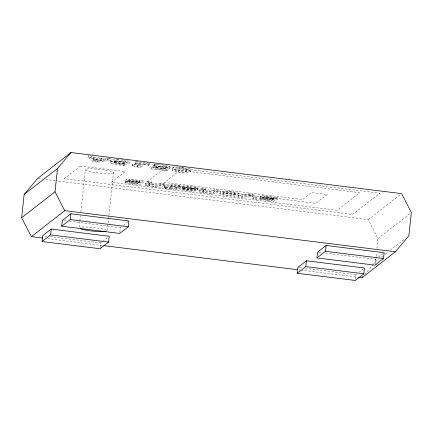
<?xml version="1.0" encoding="UTF-8"?>
<svg xmlns="http://www.w3.org/2000/svg" width="433" height="433" viewBox="0 0 433 433"><rect width="100%" height="100%" fill="white"/><g stroke="black" fill="none" stroke-linecap="round" stroke-linejoin="round"><path stroke-width="0.32" stroke-dasharray="2.17 1.62" d="M114.15 160.935L113.949 162.965L114.696 163.517L119.059 164.518L124.417 165.108L124.601 163.365L116.634 162.299L114.377 161.498L114.15 160.935C119.07 161.736 124.314 163.079 129.24 161.915L129.115 161.374A8.92 1.147 6.1 0 0 126.517 160.502L125.175 160.226M153.775 167.317L154.078 164.464L157.536 164.697L164.708 165.601L166.191 166.142L166.175 166.483L163.057 166.705L153.959 165.574L151.864 167.203L151.68 168.951L153.775 167.317L162.873 168.448L165.985 168.226L165.238 167.539L163.614 167.165L153.894 166.207L154.467 165.758C159.528 166.51 165.287 166.023 169.871 168.453L168.421 169.07L165.936 169.103L156.811 168.177L155.728 169.022L155.918 167.279L157 166.434L166.12 167.36L168.605 167.322L170.061 166.71L168.491 165.882L164.713 165.103M190.536 171.484L190.569 171.095C185.227 168.848 177.519 167.262 172.155 170.12L172.118 170.51C177.465 172.751 185.167 174.331 190.536 171.484L190.758 169.346L190.45 168.978L186.293 167.793M181.492 167.17C178.52 167.143 174.764 166.185 172.339 168.372L172.307 168.767C177.649 171.008 185.351 172.583 190.72 169.741M79.244 227.054L79.818 221.707M79.888 221.036L80.462 215.688M80.89 211.683L85.388 169.579M87.975 157.363L88.159 155.62L91.866 156.08L93.23 157.271L103.768 158.581L107.406 158.007L111.276 158.489L111.092 160.237L97.723 162.245L93.209 161.682L87.975 157.363L91.677 157.823L93.041 159.019L103.584 160.329L107.216 159.755L111.092 160.237M91.677 157.823L91.866 156.08M93.041 159.019L93.23 157.271M93.209 161.682L93.393 159.939L88.159 155.62M93.598 159.501L93.788 157.758L102.291 158.814L102.101 160.562L95.926 161.52L93.598 159.501L102.101 160.562M95.926 161.52L96.11 159.777L93.788 157.758M97.723 162.245L97.912 160.497L111.276 158.489M103.584 160.329L103.768 158.581M107.216 159.755L107.406 158.007M100.18 247.454L100.662 242.929L102.172 241.755M124.417 165.108L123.898 165.514C119.421 164.827 114.458 164.968 110.475 162.635L110.561 160.47C113.094 158.348 117.013 159.55 120.071 159.528M114.35 162.375C114.702 157.52 122.577 160.432 125.565 161.071L125.316 163.171C124 163.983 112.104 162.873 115.059 161.888C118.442 161.282 122.182 161.563 125.375 162.813M113.462 172.794A14.154 1.824 6.1 0 1 91.525 171.874A14.154 1.824 6.1 0 1 93.29 168.892A14.154 1.824 6.1 0 1 113.462 172.794L107.249 230.935A14.154 1.824 6.1 0 0 96.056 227.834A14.154 1.824 6.1 0 0 79.916 227.33M123.898 165.514L124.082 163.771L124.601 163.365M119.854 232.142L120.336 227.623L121.343 226.838M125.462 182.97L125.646 181.227L126.171 180.821L134.262 181.995L137.943 181.871L137.754 183.614L136.996 183.873L125.981 182.564L125.462 182.97C131.123 182.84 138.446 186.991 143.226 182.482L143.415 180.74L139.951 180.312L139.437 182.309L130.625 180.907L126.766 180.886L125.808 181.384L128.763 182.293L137.754 183.614M125.808 181.384L126.063 179.381L127.703 179.083L133.31 179.408L139.626 180.561M125.981 182.564L126.171 180.821M113.96 162.678C118.886 163.485 124.125 164.821 129.05 163.658L129.364 161.655M129.435 181.6L129.624 179.852L130.106 179.706L136.958 180.382L139.199 180.897L139.015 182.639L138.165 183.3C121.153 181.032 132.606 180.815 139.015 182.639M132.287 166.039L132.471 164.296L132.844 164.004L137.846 164.627L140.568 162.505L140.384 164.248L137.656 166.369L132.655 165.747L132.287 166.039L140.276 167.544L143.94 164.692L148.828 165.298L149.244 164.978L149.428 163.23L141.104 162.196M132.655 165.747L132.844 164.004M140.384 164.248L135.383 163.631L135.567 161.882L135.984 161.563L140.465 162.121M135.383 163.631L135.8 163.306L135.984 161.563M137.402 167.187L137.407 165.168L132.471 164.296M137.656 166.369L137.846 164.627M138.165 183.3L138.354 181.551L139.199 180.897M140.276 167.544L140.46 165.801L144.124 162.949L149.017 163.555L149.428 163.23M139.437 182.309L139.951 180.312M143.94 164.692L144.124 162.949M164.567 183.37C160.427 187.413 154.007 184.48 149.071 183.89L148.546 185.898L145.066 185.465L145.25 183.722L148.303 181.346L151.783 181.779L151.599 183.527L149.32 185.297L151.75 185.838A6.035 0.779 6.1 0 0 155.512 186.385L158.63 186.32L160.897 184.68L164.378 185.113L164.567 183.37L161.081 182.937L158.814 184.577L155.701 184.642A6.035 0.779 6.1 0 1 151.934 184.095L149.509 183.554L149.32 185.297M148.828 165.298L149.017 163.555M145.066 185.465L148.118 183.094L148.303 181.346M148.546 185.898L149.071 183.89M154.148 166.24L154.337 164.497M154.467 165.758L154.651 164.015L160.129 164.502M156.811 168.177L157 166.434M160.897 184.68L161.081 182.937M165.985 168.226L166.175 166.483M164.275 186.087L166.624 186.379L166.44 188.122L164.085 187.83L164.275 186.087L164.697 185.752L167.051 186.044C170.331 182.618 175.527 185.183 179.538 185.254L179.354 186.996C176.642 187.987 172.594 185.037 170.348 188.225L170.532 186.477C172.778 183.289 176.832 186.244 179.538 185.254M164.085 187.83L164.513 187.5L164.697 185.752M166.808 170.829L166.997 169.087L167.474 168.713L167.29 170.456L166.808 170.829L151.68 168.951M170.532 186.477L176.94 187.278L176.756 189.021L176.328 189.351L169.92 188.555L169.043 189.237L165.563 188.804L165.747 187.061L166.624 186.379M164.513 187.5L166.867 187.792L167.051 186.044M169.871 168.453L170.061 166.71M169.043 189.237L169.233 187.494L170.109 186.812L176.518 187.608L176.94 187.278M169.92 188.555L170.109 186.812M172.155 170.12L172.339 168.372M175.782 170.754L175.966 169.005C178.834 166.342 183.83 167.549 187.072 168.832L186.904 170.835C184.036 173.503 179.029 172.318 175.782 171.013L175.782 170.754C178.65 168.085 183.641 169.292 186.888 170.58L186.904 170.835M176.328 189.351L176.518 187.608M178.894 187.359L179.078 185.616M197.248 188.106L196.928 190.488C191.267 192.22 184.566 190.688 179.013 188.896L179.208 186.547C185.34 185.048 191.857 186.872 198.011 187.695L197.827 189.438C193.167 190.125 187.532 187.126 182.596 188.707L182.78 186.959C187.722 185.384 193.356 188.382 198.011 187.695M182.201 189.01L182.385 187.267L193.334 188.626L193.145 190.374L192.458 190.607L188.496 190.547L183.3 189.697L182.201 189.01L193.145 190.374M197.269 189.876L197.453 188.128M218.367 190.055C214.232 194.103 207.808 191.169 202.877 190.58L202.352 192.588L198.871 192.155L199.056 190.406L202.108 188.036L205.588 188.469L205.404 190.211L203.126 191.987L205.556 192.528A6.035 0.779 6.1 0 0 209.318 193.075L212.435 193.004L214.703 191.37L218.183 191.797L218.367 190.055L214.887 189.622L212.619 191.262L209.502 191.332A6.035 0.779 6.1 0 1 205.74 190.78L203.31 190.239L203.126 191.987M198.871 192.155L201.919 189.778L202.108 188.036M202.352 192.588L202.877 190.58M214.703 191.37L214.887 189.622M219.883 193.713L220.273 191.667C226.275 190.325 233.03 191.375 238.81 193.356L238.772 195.407L237.257 196.16L233.311 196.295L225.777 195.548A8.384 1.077 6.1 0 1 221.442 194.655L220.04 194.022L220.083 193.41C226.091 192.068 232.846 193.118 238.621 195.099L238.772 195.407M223.531 194.303L223.866 192.117C227.525 191.099 231.823 191.695 235.303 193.075L234.978 195.261L232.635 195.765A4.758 0.612 6.1 0 1 229.468 195.619L224.272 194.726L223.531 194.303L223.677 193.86C227.341 192.847 231.639 193.437 235.119 194.818M238.21 197.042L238.394 195.299L249.186 193.887L252.32 194.276L257.067 197.616L256.877 199.364L253.251 198.909L249.993 196.382L241.971 197.508L238.21 197.042L249.002 195.629L252.13 196.019L256.877 199.364M241.971 197.508L242.155 195.765L250.177 194.639L253.435 197.167L257.067 197.616M249.002 195.629L249.186 193.887M249.993 196.382L250.177 194.639M252.13 196.019L252.32 194.276M253.251 198.909L253.435 197.167M259.816 199.667L260 197.924L260.525 197.518L268.617 198.693L272.297 198.568L272.108 200.311L271.35 200.571L260.336 199.261L259.816 199.667C265.478 199.537 272.795 203.689 277.58 199.18L277.764 197.437L274.305 197.01L273.791 199.007L264.98 197.605L261.121 197.583L260.163 198.081L263.118 198.991L272.108 200.311M260.163 198.081L260.417 196.079L262.057 195.781L267.664 196.106L273.981 197.259M260.336 199.261L260.525 197.518M263.789 198.298L263.978 196.55L264.455 196.403L271.312 197.08L273.553 197.594L273.364 199.337L272.519 199.997C255.508 197.729 266.961 197.513 273.364 199.337M272.519 199.997L272.703 198.249L273.553 197.594M273.791 199.007L274.305 197.01M355.417 279.171L355.904 274.652L356.911 273.867M375.092 263.865L375.579 259.34L376.586 258.561M373.333 264.309L375.503 261.727L376.001 257.078M376.071 256.412L376.429 253.089M376.921 248.439L377.987 238.475L368.25 219.585L55.711 180.745M125.565 161.071L125.159 161.596L122.902 161.747L114.534 160.632M235.303 193.075L234.28 193.876L232.819 194.022A4.758 0.612 6.1 0 1 229.658 193.87L225.144 193.183L223.715 192.561M178.834 188.588L179.018 188.295C185.151 186.791 191.667 188.615 197.827 189.438M238.962 193.665L237.446 194.417L235.049 194.579L225.966 193.805A8.384 1.077 6.1 0 1 221.631 192.907L220.067 191.971M110.372 162.213C115.032 159.555 121.224 161.704 126.328 162.251A8.92 1.147 6.1 0 1 128.926 163.122L129.175 163.403M364.646 274.636L372.9 264.828M187.094 169.092C184.22 171.755 179.219 170.57 175.971 169.271L175.966 169.005M80.576 165.991L64.311 178.65L352.614 214.481L379.99 193.178L166.516 166.651L146.414 182.293L315.798 203.342L327.175 194.487L311.516 192.544L302.445 199.597L164.388 182.439L179.955 170.326L359.78 192.674L337.112 210.314L111.46 182.271L125.148 171.62L80.478 166.066M154.078 164.464L154.651 164.015M143.415 180.74C138.63 185.248 131.307 181.091 125.646 181.227M149.509 183.554L151.783 181.779M164.378 185.113C160.242 189.156 153.818 186.228 148.887 185.633M165.563 188.804L166.44 188.122M166.867 187.792C170.147 184.361 175.338 186.926 179.354 186.996M102.675 241.365L108.212 237.057M123.356 225.274L127.887 221.745M203.31 190.239L205.588 188.469M218.183 191.797C214.048 195.846 207.624 192.912 202.693 192.322M277.764 197.437C272.985 201.946 265.662 197.789 260 197.924M368.25 219.585L400.552 194.455M377.987 238.475L410.289 213.339M358.919 272.303L362.946 269.169M378.594 256.991L383.124 253.467M375.503 261.727L379.211 258.847M381.327 257.197L384.504 254.723M385.034 254.312L388.212 251.838M390.328 250.193L404.097 239.476M193.334 188.626L191.538 188.956L187.375 188.653L183.484 187.949L182.385 187.267M96.11 159.777L102.291 158.814M124.082 163.771C119.611 163.084 114.642 163.225 110.664 160.892L110.561 160.47M182.028 167.23L185.719 167.695M160.789 164.578L164.129 165.005M135.567 161.882L140.568 162.505M135.8 163.306L149.244 164.978M155.918 167.279L167.474 168.713M93.393 159.939L97.912 160.497M137.591 165.444L140.46 165.801M151.864 167.203L166.997 169.087M155.728 169.022L167.29 170.456M182.78 186.959L197.118 188.745C191.451 190.477 184.75 188.945 179.202 187.153L179.018 186.845M139.762 182.055L143.226 182.482M148.118 183.094L151.599 183.527M201.919 189.778L205.404 190.211M274.116 198.752L277.58 199.18M145.25 183.722L148.736 184.155M199.056 190.406L202.536 190.839M238.394 195.299L242.155 195.765M182.596 188.707L196.928 190.488M165.747 187.061L169.233 187.494M170.348 188.225L176.756 189.021M38.272 178.575L42.964 179.159M45.649 179.495L55.04 180.658M63.662 220.576L66.33 220.906M69.664 221.323L120.336 227.623M318.899 252.298L322.904 252.796M325.567 253.126L375.579 259.34M44.653 235.969L47.321 236.299M49.99 236.635L100.662 242.929M299.225 267.61L301.893 267.94M305.227 268.352L355.904 274.652M47.484 238.637L102.48 245.473M298.992 269.894L300.334 270.062M301.005 270.143L358.015 277.228M272.297 198.568L263.302 197.242L260.352 196.338M137.943 181.871L128.947 180.545L125.998 179.641M121.879 159.734L123.632 159.972M272.703 198.249L265.44 197.161L263.978 196.55M138.354 181.551L131.085 180.464L129.624 179.852"/><path stroke-width="0.65" d="M42.791 238.053L31.387 236.635L21.65 217.75L24.134 194.493L37.601 178.493L70.963 152.535L401.613 193.627L411.35 212.511L408.866 235.769L395.399 251.768L362.037 277.732L358.686 277.315M42.033 241.533L42.656 235.72L51.208 229.062L109.219 236.272L108.596 242.09L100.045 248.742L42.033 241.533L50.591 234.881L108.596 242.09M395.399 251.768L64.75 210.676L55.013 191.792L57.497 168.534L70.963 152.535M50.591 234.881L51.208 229.062M61.708 226.226L62.33 220.413L70.882 213.756L128.893 220.965L128.271 226.778L119.719 233.436L61.708 226.226L70.265 219.569L128.271 226.778M70.265 219.569L70.882 213.756M297.271 273.255L297.893 267.442L306.45 260.785L364.456 267.995L363.834 273.808L355.282 280.465L297.271 273.255L305.828 266.598L363.834 273.808M305.828 266.598L306.45 260.785M316.945 257.949L317.568 252.13L326.125 245.479L384.131 252.688L383.508 258.501L374.956 265.158L316.945 257.949L325.502 251.292L383.508 258.501M325.502 251.292L326.125 245.479M362.037 277.732L362.908 276.698M24.134 194.493L57.497 168.534M21.65 217.75L55.013 191.792M31.387 236.635L64.75 210.676M103.823 245.641L297.65 269.727M106.053 231.428A14.154 1.824 6.1 0 1 93.42 231.184A14.154 1.824 6.1 0 1 80.543 228.797"/></g></svg>
